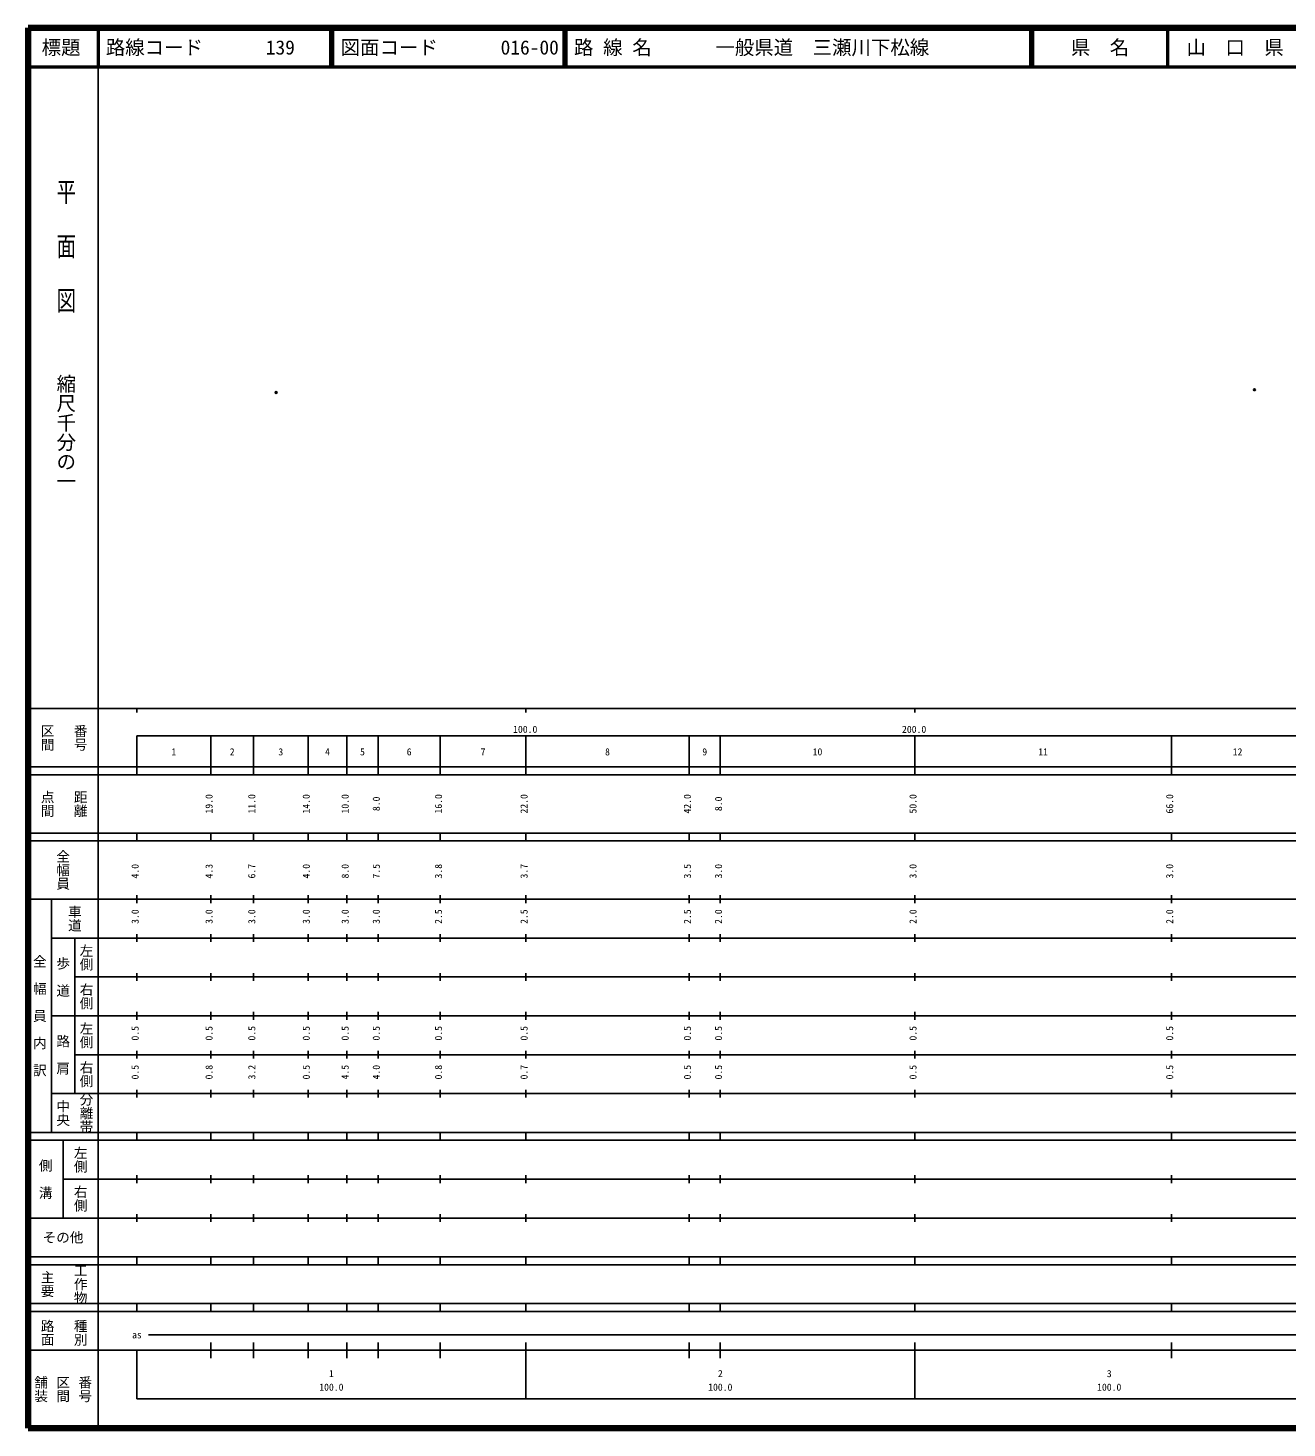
# Model space of a CAD drawing. Units: millimetres on the paper. Extents: x 40 to 680, y 20 to 380.
# Drawn here: x 40 to 363.7, y 20 to 380 of the extents above; entities that cross this region are included whole.
import ezdxf
from ezdxf.enums import TextEntityAlignment as Align

# ---------------------------------------------------------------- set-up
doc = ezdxf.new("R2010")
doc.units = ezdxf.units.MM
doc.header["$PDMODE"] = 32
doc.header["$PDSIZE"] = 0.5
doc.layers.add('M-OTRS', color=6, linetype='Continuous')
doc.layers.add('M-TTL-TXT', color=7, linetype='Continuous')
for name, color, linetype, lineweight in [('M-TTL', 2, 'Continuous', 140), ('M-TTL-BAND', 7, 'Continuous', 25), ('M-TTL-LINE', 7, 'Continuous', 50)]:
    doc.layers.add(name, color=color, linetype=linetype, lineweight=lineweight)
doc.styles.add('@ＭＳ ゴシック', font='')
doc.styles.add('ＭＳ ゴシック', font='')
doc.styles.get('@ＭＳ ゴシック').set_extended_font_data('@MS Gothic')
doc.styles.get('ＭＳ ゴシック').set_extended_font_data('MS Gothic')

msp = doc.modelspace()

# ---------------------------------------------------------------- linework, layer by layer
at = {"layer": 'M-OTRS'}
for p in [(103.789, 286.271), (355.335, 286.993)]:
    msp.add_point(p, dxfattribs=at)
at = {"layer": 'M-TTL'}
for p, q in [((40, 380), (40, 20)), ((680, 380), (40, 380)), ((40, 20), (680, 20))]:
    msp.add_line(p, q, dxfattribs=at)
at = {"layer": 'M-TTL-BAND'}
for p, q in [((58, 370), (58, 20)), ((40, 205), (579, 205)), ((68, 205), (68, 204)), ((168, 205), (168, 204)), ((268, 205), (268, 204)), ((68, 198), (579, 198)), ((68, 198), (68, 188)), ((87, 188), (87, 198)), ((98, 188), (98, 198)), ((112, 188), (112, 198)), ((122, 188), (122, 198)), ((130, 188), (130, 198)), ((146, 188), (146, 198)), ((168, 188), (168, 198)), ((210, 188), (210, 198)), ((218, 188), (218, 198)), ((268, 188), (268, 198)), ((334, 188), (334, 198)), ((40, 190), (579, 190)), ((40, 188), (579, 188)), ((40, 173), (579, 173)), ((68, 171), (68, 173)), ((87, 171), (87, 173)), ((98, 171), (98, 173)), ((112, 171), (112, 173)), ((122, 171), (122, 173)), ((130, 171), (130, 173)), ((146, 171), (146, 173)), ((168, 171), (168, 173)), ((210, 171), (210, 173)), ((218, 171), (218, 173)), ((268, 171), (268, 173)), ((334, 171), (334, 173)), ((40, 171), (579, 171)), ((40, 156), (579, 156)), ((46, 96), (46, 156)), ((68, 155), (68, 157)), ((87, 155), (87, 157)), ((98, 155), (98, 157)), ((112, 155), (112, 157)), ((122, 155), (122, 157)), ((130, 155), (130, 157)), ((146, 155), (146, 157)), ((168, 155), (168, 157)), ((210, 155), (210, 157)), ((218, 155), (218, 157)), ((268, 155), (268, 157)), ((334, 155), (334, 157)), ((46, 146), (579, 146)), ((52, 146), (52, 106)), ((68, 145), (68, 147)), ((87, 145), (87, 147)), ((98, 145), (98, 147)), ((112, 145), (112, 147)), ((122, 145), (122, 147)), ((130, 145), (130, 147)), ((146, 145), (146, 147)), ((168, 145), (168, 147)), ((210, 145), (210, 147)), ((218, 145), (218, 147)), ((268, 145), (268, 147)), ((334, 145), (334, 147)), ((68, 135), (68, 137)), ((87, 135), (87, 137)), ((98, 135), (98, 137)), ((112, 135), (112, 137)), ((122, 135), (122, 137)), ((130, 135), (130, 137)), ((146, 135), (146, 137)), ((168, 135), (168, 137)), ((210, 135), (210, 137)), ((218, 135), (218, 137)), ((268, 135), (268, 137)), ((334, 135), (334, 137)), ((52, 136), (579, 136)), ((46, 126), (579, 126)), ((68, 125), (68, 127)), ((87, 125), (87, 127)), ((98, 125), (98, 127)), ((112, 125), (112, 127)), ((122, 125), (122, 127)), ((130, 125), (130, 127)), ((146, 125), (146, 127)), ((168, 125), (168, 127)), ((210, 125), (210, 127)), ((218, 125), (218, 127)), ((268, 125), (268, 127)), ((334, 125), (334, 127)), ((52, 116), (579, 116)), ((68, 115), (68, 117)), ((87, 115), (87, 117)), ((98, 115), (98, 117)), ((112, 115), (112, 117)), ((122, 115), (122, 117)), ((130, 115), (130, 117)), ((146, 115), (146, 117)), ((168, 115), (168, 117)), ((210, 115), (210, 117)), ((218, 115), (218, 117)), ((268, 115), (268, 117)), ((334, 115), (334, 117)), ((46, 106), (579, 106)), ((68, 105), (68, 107)), ((87, 105), (87, 107)), ((98, 105), (98, 107)), ((112, 105), (112, 107)), ((122, 105), (122, 107)), ((130, 105), (130, 107)), ((146, 105), (146, 107)), ((168, 105), (168, 107)), ((210, 105), (210, 107)), ((218, 105), (218, 107)), ((268, 105), (268, 107)), ((334, 105), (334, 107)), ((40, 96), (579, 96)), ((40, 94), (579, 94)), ((49, 94), (49, 74)), ((68, 94), (68, 96)), ((87, 94), (87, 96)), ((98, 94), (98, 96)), ((112, 94), (112, 96)), ((122, 94), (122, 96)), ((130, 94), (130, 96)), ((146, 94), (146, 96)), ((168, 94), (168, 96)), ((210, 94), (210, 96)), ((218, 94), (218, 96)), ((268, 94), (268, 96)), ((334, 94), (334, 96)), ((49, 84), (579, 84)), ((68, 83), (68, 85)), ((87, 83), (87, 85)), ((98, 83), (98, 85)), ((112, 83), (112, 85)), ((122, 83), (122, 85)), ((130, 83), (130, 85)), ((146, 83), (146, 85)), ((168, 83), (168, 85)), ((210, 83), (210, 85)), ((218, 83), (218, 85)), ((268, 83), (268, 85)), ((334, 83), (334, 85)), ((40, 74), (579, 74)), ((68, 73), (68, 75)), ((87, 73), (87, 75)), ((98, 73), (98, 75)), ((112, 73), (112, 75)), ((122, 73), (122, 75)), ((130, 73), (130, 75)), ((146, 73), (146, 75)), ((168, 73), (168, 75)), ((210, 73), (210, 75)), ((218, 73), (218, 75)), ((268, 73), (268, 75)), ((334, 73), (334, 75)), ((40, 64), (579, 64)), ((40, 62), (579, 62)), ((68, 62), (68, 64)), ((87, 62), (87, 64)), ((98, 62), (98, 64)), ((112, 62), (112, 64)), ((122, 62), (122, 64)), ((130, 62), (130, 64)), ((146, 62), (146, 64)), ((168, 62), (168, 64)), ((210, 62), (210, 64)), ((218, 62), (218, 64)), ((268, 62), (268, 64)), ((334, 62), (334, 64)), ((40, 52), (579, 52)), ((68, 50), (68, 52)), ((87, 50), (87, 52)), ((98, 50), (98, 52)), ((112, 50), (112, 52)), ((122, 50), (122, 52)), ((130, 50), (130, 52)), ((146, 50), (146, 52)), ((168, 50), (168, 52)), ((210, 50), (210, 52)), ((218, 50), (218, 52)), ((268, 50), (268, 52)), ((334, 50), (334, 52)), ((40, 50), (579, 50)), ((71, 44), (565, 44)), ((40, 40), (579, 40)), ((68, 40), (68, 27.5)), ((87, 38), (87, 42)), ((98, 38), (98, 42)), ((112, 38), (112, 42)), ((122, 38), (122, 42)), ((130, 38), (130, 42)), ((146, 38), (146, 42)), ((168, 27.5), (168, 42)), ((210, 38), (210, 42)), ((218, 38), (218, 42)), ((268, 27.5), (268, 42)), ((334, 38), (334, 42)), ((68, 27.5), (579, 27.5))]:
    msp.add_line(p, q, dxfattribs=at)
at = {"layer": 'M-TTL-LINE'}
for p, q in [((58, 380), (58, 370)), ((117.75, 380), (117.75, 370)), ((118.25, 380), (118.25, 370)), ((177.75, 380), (177.75, 370)), ((178.25, 380), (178.25, 370)), ((297.75, 380), (297.75, 370)), ((298.25, 380), (298.25, 370)), ((333, 380), (333, 370)), ((40, 370), (680, 370))]:
    msp.add_line(p, q, dxfattribs=at)

# ---------------------------------------------------------------- texts
at = {"layer": 'M-TTL-BAND', "style": '@ＭＳ ゴシック', "width": 1.4}
msp.add_text('平  面  図', height=3.666, rotation=270, dxfattribs=at).set_placement((49.777, 306.475), align=Align.MIDDLE_RIGHT)
at = {"layer": 'M-TTL-BAND', "style": '@ＭＳ ゴシック'}
msp.add_text('縮尺千分の一', height=3.666, rotation=270, dxfattribs=at).set_placement((49.777, 261.03), align=Align.MIDDLE_RIGHT)
for s, p in [('区間', (45, 197.5)), ('番号', (53.5, 197.5)), ('点間', (45, 180.5)), ('距離', (53.5, 180.5)), ('全幅員', (49, 163.5)), ('車道', (52, 151)), ('左側', (55, 141)), ('全\u3000幅\u3000員\u3000内\u3000訳', (43, 126)), ('歩\u3000道', (49, 136)), ('右側', (55, 131)), ('左側', (55, 121)), ('路\u3000肩', (49, 116)), ('右側', (55, 111)), ('分離帯', (55, 101)), ('中央', (49, 101)), ('左側', (53.5, 89)), ('側\u3000溝', (44.5, 84)), ('右側', (53.5, 79)), ('工作物', (53.5, 57)), ('主要', (45, 57)), ('路面', (45, 44.5)), ('種別', (53.5, 44.5)), ('舗装', (43.333, 30)), ('区間', (49, 30)), ('番号', (54.667, 30))]:
    msp.add_text(s, height=2.566, rotation=270, dxfattribs=at).set_placement(p, align=Align.MIDDLE_CENTER)
at = {"layer": 'M-TTL-BAND', "style": 'ＭＳ ゴシック'}
for s, p in [('100.0', (167.844, 198.195)), ('200.0', (267.844, 198.195)), ('1', (77.5, 192.405)), ('2', (92.5, 192.405)), ('3', (105, 192.405)), ('4', (117, 192.405)), ('5', (126, 192.405)), ('6', (138, 192.405)), ('7', (157, 192.405)), ('8', (189, 192.405)), ('9', (214, 192.405)), ('10', (243, 192.405)), ('11', (301, 192.405)), ('12', (351, 192.405)), ('as', (68, 42.5)), ('1', (118, 32.523)), ('2', (218, 32.523)), ('3', (318, 32.523)), ('100.0', (118, 29.033)), ('100.0', (218, 29.033)), ('100.0', (318, 29.033))]:
    msp.add_text(s, height=1.833, dxfattribs=at).set_placement(p, align=Align.BOTTOM_CENTER)
for s, p in [('19.0', (88, 180.5)), ('11.0', (99, 180.5)), ('14.0', (113, 180.5)), ('10.0', (123, 180.5)), ('8.0', (131, 180.5)), ('16.0', (147, 180.5)), ('22.0', (169, 180.5)), ('42.0', (211, 180.5)), ('8.0', (219, 180.5)), ('50.0', (269, 180.5)), ('66.0', (335, 180.5)), ('4.0', (69, 163.174)), ('4.3', (88, 163.174)), ('6.7', (99, 163.174)), ('4.0', (113, 163.174)), ('8.0', (123, 163.174)), ('7.5', (131, 163.174)), ('3.8', (147, 163.174)), ('3.7', (169, 163.174)), ('3.5', (211, 163.174)), ('3.0', (219, 163.174)), ('3.0', (269, 163.174)), ('3.0', (335, 163.174)), ('3.0', (69, 151.5)), ('3.0', (88, 151.5)), ('3.0', (99, 151.5)), ('3.0', (113, 151.5)), ('3.0', (123, 151.5)), ('3.0', (131, 151.5)), ('2.5', (147, 151.5)), ('2.5', (169, 151.5)), ('2.5', (211, 151.5)), ('2.0', (219, 151.5)), ('2.0', (269, 151.5)), ('2.0', (335, 151.5)), ('0.5', (69, 121.5)), ('0.5', (88, 121.5)), ('0.5', (99, 121.5)), ('0.5', (113, 121.5)), ('0.5', (123, 121.5)), ('0.5', (131, 121.5)), ('0.5', (147, 121.5)), ('0.5', (169, 121.5)), ('0.5', (211, 121.5)), ('0.5', (219, 121.5)), ('0.5', (269, 121.5)), ('0.5', (335, 121.5)), ('0.5', (69, 111.5)), ('0.8', (88, 111.5)), ('3.2', (99, 111.5)), ('0.5', (113, 111.5)), ('4.5', (123, 111.5)), ('4.0', (131, 111.5)), ('0.8', (147, 111.5)), ('0.7', (169, 111.5)), ('0.5', (211, 111.5)), ('0.5', (219, 111.5)), ('0.5', (269, 111.5)), ('0.5', (335, 111.5))]:
    msp.add_text(s, height=1.833, rotation=90, dxfattribs=at).set_placement(p, align=Align.BOTTOM_CENTER)
msp.add_text('その他', height=2.566, dxfattribs=at).set_placement((49, 69), align=Align.MIDDLE_CENTER)
at = {"layer": 'M-TTL-TXT', "style": 'ＭＳ ゴシック'}
for s, p in [('標題', (48.5, 375)), ('県\u3000名', (315.625, 375)), ('山\u3000口\u3000県', (350.375, 375))]:
    msp.add_text(s, height=3.666, dxfattribs=at).set_placement(p, align=Align.MIDDLE_CENTER)
for s, p in [('路線コード', (60, 375)), ('139', (101.142, 375)), ('図面コード', (120.38, 375)), ('016-00', (161.521, 375)), ('路 線 名', (180.38, 375)), ('一般県道\u3000三瀬川下松線', (216.734, 375))]:
    msp.add_text(s, height=3.666, dxfattribs=at).set_placement(p, align=Align.MIDDLE_LEFT)

doc.saveas('drawing.dxf')
